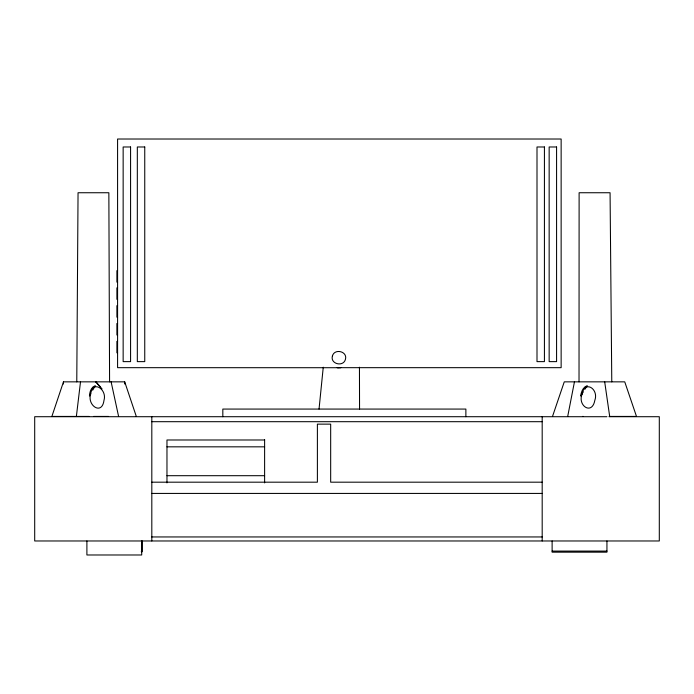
<?xml version="1.0" encoding="UTF-8"?>
<svg xmlns="http://www.w3.org/2000/svg" width="694" height="694" viewBox="0 0 694 694"><rect width="100%" height="100%" fill="white"/><g stroke="black" fill="none" stroke-linecap="round" stroke-linejoin="round"><path stroke-width="1.04" d="M579.022 381.847L579.117 192.741L610.069 192.741L611.778 381.847M76.774 381.847L78.049 192.741L108.854 192.741L109.583 381.847M337.969 367.829L340.789 367.716L117.581 367.673L117.581 139.017L561.142 139.017L561.142 367.673L340.945 367.673M319.04 409.07L323.257 367.221M76.375 416.426L80.504 381.847M567.701 416.426L574.45 381.847M136.302 416.426L124.703 381.847L63.475 381.847L51.877 416.426L89.222 416.426M552.511 416.426L564.265 381.847L624.747 381.847L636.493 416.426L609.688 416.426L604.691 381.847M90.758 393.672L89.448 396.014C89.604 392.032 91.131 387.026 95.278 385.647L92.779 390.089M583.29 391.884L580.67 396.014C581.156 391.937 583.012 387.035 587.228 385.647L584.99 389.195M117.581 270.66L116.904 270.66L116.904 282.12L117.581 282.12M117.581 287.854L116.904 287.854L116.904 299.322L117.581 299.322M117.581 305.69L116.904 305.69L116.904 317.158L117.581 317.158M117.581 323.525L116.904 323.525L116.904 334.985L117.581 334.985M117.581 341.361L116.904 341.361L116.904 352.821L117.581 352.821M93.517 416.426L108.594 416.426M582.596 416.426L583.272 416.426M606.938 416.712L34.7 416.712L34.7 540.973L659.3 540.973L659.3 416.712L608.924 416.712M151.812 421.692L542.188 421.692M264.614 439.987L166.968 439.987L166.968 482.894M166.968 446.832L264.614 446.832M166.968 475.694L264.614 475.694M151.812 482.183L317.392 482.183L317.392 424.138L330.674 424.138L330.674 482.183L542.188 482.183M151.812 493.425L542.188 493.425M151.812 536.948L542.188 536.948M552.12 551.088L606.938 551.088M141.272 551.704L142.209 551.704L142.209 540.973M337.206 367.673L337.987 367.673M100.396 386.94L95.807 381.847L102.018 388.857M111.118 381.847L118.596 416.426M359.449 367.221L359.553 409.07M606.938 540.973L606.938 552.164L552.12 552.164L552.12 540.973M542.188 416.712L542.188 540.973M465.874 416.712L465.874 409.07L222.826 409.07L222.826 416.712M264.614 439.519L264.614 482.894M151.812 416.712L151.812 540.973M141.706 540.973L141.706 554.983L86.897 554.983L86.897 540.973M124.703 381.847L124.703 384.016M63.475 381.847L63.475 384.016M90.55 394.591C87.244 405.478 101.975 415.706 103.996 400.308C107.301 389.421 92.58 379.193 90.55 394.591M581.876 394.591C577.738 405.895 592.069 415.394 594.836 400.308C598.974 389.013 584.634 379.505 581.876 394.591M332.4 356.048C330.075 364.081 343.435 367.256 345.447 359.345C347.772 351.311 334.404 348.136 332.4 356.048M130.576 146.981L123.15 146.981L123.15 361.626L130.576 361.626L130.576 146.981M144.751 146.981L137.325 146.981L137.325 361.626L144.751 361.626L144.751 146.981M544.426 146.981L537 146.981L537 361.626L544.426 361.626L544.426 146.981M556.579 146.981L549.154 146.981L549.154 361.626L556.579 361.626L556.579 146.981"/></g></svg>
